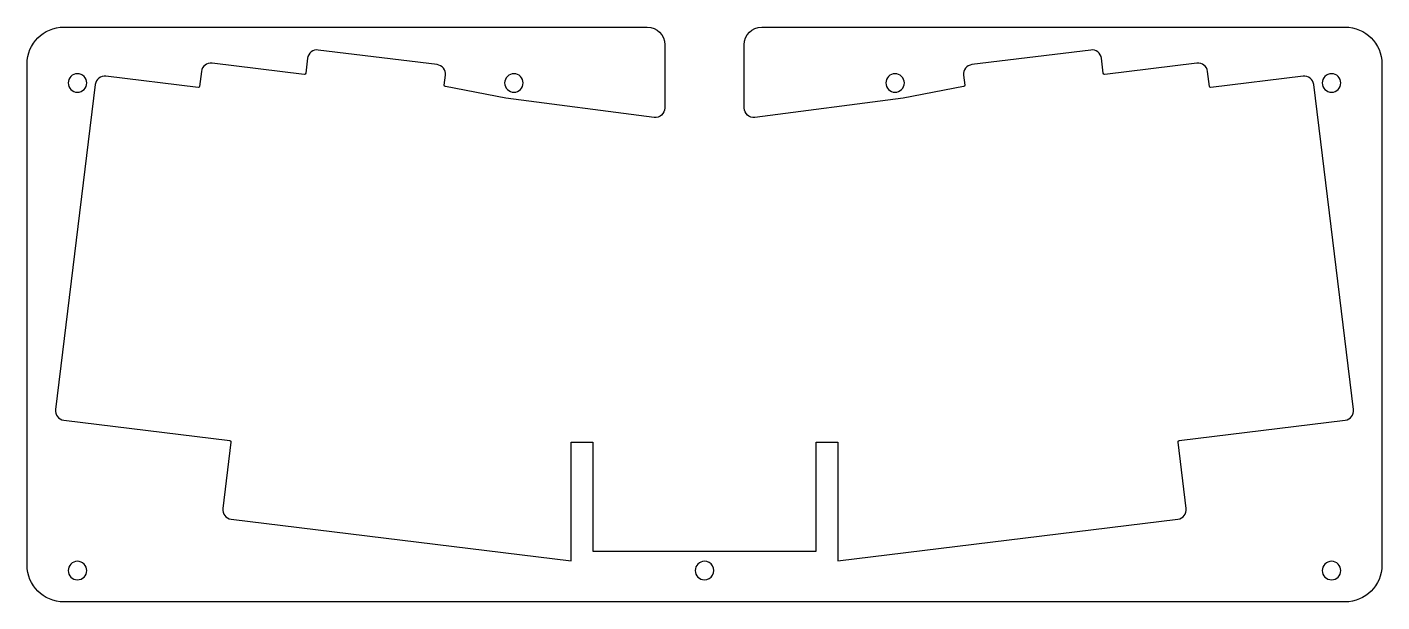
# Model space of a CAD drawing. Extents: x 5 to 254, y 5 to 111.
import ezdxf

# ---------------------------------------------------------------- set-up
doc = ezdxf.new("R2010")
doc.units = 0
doc.layers.add('Layer_1', color=7, linetype='CONTINUOUS')

msp = doc.modelspace()

# ---------------------------------------------------------------- linework, layer by layer
at = {"layer": 'Layer_1', "color": 7}
for points in [[(11.926002, 110.665639), (119.042059, 110.665614)], [(140.114024, 110.665639), (247.230503, 110.665614)], [(122.292061, 107.415639), (122.292059, 95.826269)], [(136.863984, 95.826237), (136.863986, 107.415614)], [(56.68121, 104.936838), (56.344835, 102.197408)], [(80.467414, 103.779438), (58.631427, 106.460525)], [(200.524635, 106.460538), (178.688598, 103.779403)], [(202.811235, 102.197438), (202.474851, 104.936836)], [(5.176001, 11.922622), (5.175541, 103.915613)], [(37.193106, 102.533938), (36.856732, 99.794498)], [(56.06621, 101.979738), (39.143321, 104.057612)], [(220.012738, 104.057638), (203.089809, 101.979744)], [(222.299338, 99.794537), (221.962953, 102.533927)], [(253.980044, 103.915638), (253.980504, 11.922604)], [(17.705003, 100.131037), (10.380642, 40.478988)], [(36.578106, 99.576837), (19.655223, 101.6547)], [(81.783842, 100.028138), (81.991139, 101.829166)], [(120.328781, 94.089336), (93.111518, 97.646937), (82.001469, 99.749545)], [(177.154576, 99.749565), (166.044527, 97.646957), (138.827263, 94.089307)], [(177.164931, 101.829138), (177.37221, 100.028165)], [(239.501041, 101.654738), (222.577914, 99.57683)], [(248.775043, 40.479027), (241.451062, 100.13101)], [(11.904002, 38.528727), (42.394105, 34.785081)], [(216.761937, 34.785126), (247.251713, 38.528755)], [(42.611807, 34.506526), (41.114, 22.308083)], [(42.637707, 20.357824), (105.078018, 12.691142), (105.078018, 34.504056), (109.078019, 34.504056), (109.078019, 14.504053), (150.078026, 14.504053), (150.078026, 34.504056), (154.078027, 34.504056), (154.078027, 12.691142), (216.518359, 20.357856)], [(218.042038, 22.308124), (216.544269, 34.506477)], [(247.230503, 5.172603), (11.925542, 5.172603)]]:
    msp.add_lwpolyline(points, dxfattribs=at)
at = {"layer": 'Layer_1', "color": 1}
for points in [[(16.125543, 100.415612)], [(96.278017, 100.415612)], [(166.278029, 100.415612)], [(246.430503, 100.415612)], [(16.125543, 10.922605)], [(246.430503, 10.922605)]]:
    msp.add_lwpolyline(points, close=True, dxfattribs=at)
at = {"layer": 'Layer_1', "color": 7}
for points in [[(5.175541, 103.915613), (5.175531, 107.643725), (8.197891, 110.665893), (11.926002, 110.665639)], [(119.042059, 110.665614), (120.836975, 110.665615), (122.292047, 109.210555), (122.292061, 107.415639)], [(136.863986, 107.415614), (136.863972, 109.210564), (138.319074, 110.66566), (140.114024, 110.665639)], [(247.230503, 110.665614), (250.958233, 110.66536), (253.980034, 107.643372), (253.980044, 103.915638)], [(58.631427, 106.460525), (57.672136, 106.578305), (56.798995, 105.896129), (56.68121, 104.936838)], [(202.474851, 104.936836), (202.357073, 105.896132), (201.483931, 106.578317), (200.524635, 106.460538)], [(39.143321, 104.057612), (38.184035, 104.175391), (37.310898, 103.493222), (37.193106, 102.533938)], [(56.344835, 102.197408), (56.328015, 102.060355), (56.203261, 101.962896), (56.06621, 101.979738)], [(81.991139, 101.829166), (82.101656, 102.789356), (81.426741, 103.661667), (80.467414, 103.779438)], [(178.688598, 103.779403), (177.729297, 103.661603), (177.047127, 102.788438), (177.164931, 101.829138)], [(203.089809, 101.979744), (202.952769, 101.962934), (202.828047, 102.060394), (202.811235, 102.197438)], [(221.962953, 102.533927), (221.84518, 103.493227), (220.972037, 104.175417), (220.012738, 104.057638)], [(19.655223, 101.6547), (18.695943, 101.772483), (17.822803, 101.090319), (17.705003, 100.131037)], [(36.856732, 99.794498), (36.839902, 99.657449), (36.715153, 99.559996), (36.578106, 99.576837)], [(82.001469, 99.749545), (81.864446, 99.766385), (81.768056, 99.89099), (81.783842, 100.028138)], [(177.37221, 100.028165), (177.38904, 99.891135), (177.29161, 99.766405), (177.154576, 99.749565)], [(222.577914, 99.57683), (222.440869, 99.56002), (222.316146, 99.65749), (222.299338, 99.794537)], [(241.451062, 100.13101), (241.333292, 101.09023), (240.460272, 101.7724), (239.501041, 101.654738)], [(122.292059, 95.826269), (122.292045, 94.775185), (121.372029, 93.961237), (120.328781, 94.089336)], [(138.827263, 94.089307), (137.784015, 93.961208), (136.863999, 94.775153), (136.863984, 95.826237)], [(10.380642, 40.478988), (10.262832, 39.519794), (10.944822, 38.646676), (11.904002, 38.528727)], [(247.251713, 38.528755), (248.210883, 38.646719), (248.892863, 39.519839), (248.775043, 40.479027)], [(42.394105, 34.785081), (42.531139, 34.768271), (42.628604, 34.643562), (42.611807, 34.506526)], [(216.544269, 34.506477), (216.527419, 34.643535), (216.624879, 34.768299), (216.761937, 34.785126)], [(41.114, 22.308083), (40.996195, 21.348769), (41.67839, 20.475599), (42.637707, 20.357824)], [(216.518359, 20.357856), (217.47767, 20.475645), (218.159849, 21.348817), (218.042038, 22.308124)], [(129.578022, 12.622604), (128.641303, 12.619556), (127.883554, 11.859338), (127.883554, 10.922613)], [(131.050266, 11.772622), (130.74659, 12.298604), (130.185374, 12.622622), (129.578022, 12.622622)], [(11.925542, 5.172603), (8.197791, 5.172857), (5.175991, 8.194872), (5.176001, 11.922622)], [(127.883554, 10.922613), (127.883554, 9.985888), (128.641303, 9.22567), (129.578022, 9.222622)], [(129.578022, 9.222622), (130.185374, 9.222622), (130.74659, 9.54664), (131.050266, 10.072622)], [(131.050266, 10.072622), (131.353942, 10.598604), (131.353942, 11.24664), (131.050266, 11.772622)], [(253.980504, 11.922604), (253.980494, 8.194508), (250.958133, 5.172367), (247.230043, 5.172621)]]:
    msp.add_open_spline(points, degree=3, dxfattribs=at)
at = {"layer": 'Layer_1', "color": 1}
for points in [[(14.425542, 102.115613), (13.974674, 102.115613), (13.542273, 101.936506), (13.223461, 101.617694)], [(15.627624, 101.617694), (15.308812, 101.936506), (14.876411, 102.115613), (14.425542, 102.115613)], [(94.578016, 102.115613), (94.127148, 102.115613), (93.694746, 101.936506), (93.375935, 101.617694)], [(95.780098, 101.617694), (95.461286, 101.936506), (95.028884, 102.115613), (94.578016, 102.115613)], [(164.578028, 102.115613), (164.12716, 102.115613), (163.694759, 101.936506), (163.375947, 101.617694)], [(165.78011, 101.617694), (165.461298, 101.936506), (165.028897, 102.115613), (164.578028, 102.115613)], [(244.730502, 102.115613), (244.279634, 102.115613), (243.847232, 101.936506), (243.528421, 101.617694)], [(245.932584, 101.617694), (245.613772, 101.936506), (245.18137, 102.115613), (244.730502, 102.115613)], [(13.223461, 101.617694), (12.904649, 101.298882), (12.725542, 100.86648), (12.725542, 100.415612)], [(12.725542, 100.415612), (12.725542, 99.964744), (12.904649, 99.532342), (13.223461, 99.213531)], [(16.125543, 100.415612), (16.125543, 100.86648), (15.946436, 101.298882), (15.627624, 101.617694)], [(15.627624, 99.213531), (15.946436, 99.532342), (16.125543, 99.964744), (16.125543, 100.415612)], [(93.375935, 101.617694), (93.057123, 101.298882), (92.878016, 100.86648), (92.878016, 100.415612)], [(92.878016, 100.415612), (92.878016, 99.964744), (93.057123, 99.532342), (93.375935, 99.213531)], [(96.278017, 100.415612), (96.278017, 100.86648), (96.09891, 101.298882), (95.780098, 101.617694)], [(95.780098, 99.213531), (96.09891, 99.532342), (96.278017, 99.964744), (96.278017, 100.415612)], [(163.375947, 101.617694), (163.057135, 101.298882), (162.878028, 100.86648), (162.878028, 100.415612)], [(162.878028, 100.415612), (162.878028, 99.964744), (163.057135, 99.532342), (163.375947, 99.213531)], [(166.278029, 100.415612), (166.278029, 100.86648), (166.098922, 101.298882), (165.78011, 101.617694)], [(165.78011, 99.213531), (166.098922, 99.532342), (166.278029, 99.964744), (166.278029, 100.415612)], [(243.528421, 101.617694), (243.209609, 101.298882), (243.030502, 100.86648), (243.030502, 100.415612)], [(243.030502, 100.415612), (243.030502, 99.964744), (243.209609, 99.532342), (243.528421, 99.213531)], [(246.430503, 100.415612), (246.430503, 100.86648), (246.251396, 101.298882), (245.932584, 101.617694)], [(245.932584, 99.213531), (246.251396, 99.532342), (246.430503, 99.964744), (246.430503, 100.415612)], [(13.223461, 99.213531), (13.542273, 98.894719), (13.974674, 98.715612), (14.425542, 98.715612)], [(14.425542, 98.715612), (14.876411, 98.715612), (15.308812, 98.894719), (15.627624, 99.213531)], [(93.375935, 99.213531), (93.694746, 98.894719), (94.127148, 98.715612), (94.578016, 98.715612)], [(94.578016, 98.715612), (95.028884, 98.715612), (95.461286, 98.894719), (95.780098, 99.213531)], [(163.375947, 99.213531), (163.694759, 98.894719), (164.12716, 98.715612), (164.578028, 98.715612)], [(164.578028, 98.715612), (165.028897, 98.715612), (165.461298, 98.894719), (165.78011, 99.213531)], [(243.528421, 99.213531), (243.847232, 98.894719), (244.279634, 98.715612), (244.730502, 98.715612)], [(244.730502, 98.715612), (245.18137, 98.715612), (245.613772, 98.894719), (245.932584, 99.213531)], [(14.425542, 12.622605), (13.974674, 12.622605), (13.542273, 12.443499), (13.223461, 12.124687)], [(15.627624, 12.124687), (15.308812, 12.443499), (14.876411, 12.622605), (14.425542, 12.622605)], [(244.730502, 12.622605), (244.279634, 12.622605), (243.847232, 12.443499), (243.528421, 12.124687)], [(245.932584, 12.124687), (245.613772, 12.443499), (245.18137, 12.622605), (244.730502, 12.622605)], [(13.223461, 12.124687), (12.904649, 11.805875), (12.725542, 11.373473), (12.725542, 10.922605)], [(12.725542, 10.922605), (12.725542, 10.471737), (12.904649, 10.039335), (13.223461, 9.720523)], [(16.125543, 10.922605), (16.125543, 11.373473), (15.946436, 11.805875), (15.627624, 12.124687)], [(15.627624, 9.720523), (15.946436, 10.039335), (16.125543, 10.471737), (16.125543, 10.922605)], [(243.528421, 12.124687), (243.209609, 11.805875), (243.030502, 11.373473), (243.030502, 10.922605)], [(243.030502, 10.922605), (243.030502, 10.471737), (243.209609, 10.039335), (243.528421, 9.720523)], [(246.430503, 10.922605), (246.430503, 11.373473), (246.251396, 11.805875), (245.932584, 12.124687)], [(245.932584, 9.720523), (246.251396, 10.039335), (246.430503, 10.471737), (246.430503, 10.922605)], [(13.223461, 9.720523), (13.542273, 9.401711), (13.974674, 9.222605), (14.425542, 9.222605)], [(14.425542, 9.222605), (14.876411, 9.222605), (15.308812, 9.401711), (15.627624, 9.720523)], [(243.528421, 9.720523), (243.847232, 9.401711), (244.279634, 9.222605), (244.730502, 9.222605)], [(244.730502, 9.222605), (245.18137, 9.222605), (245.613772, 9.401711), (245.932584, 9.720523)]]:
    msp.add_open_spline(points, degree=3, dxfattribs=at)

doc.saveas('drawing.dxf')
